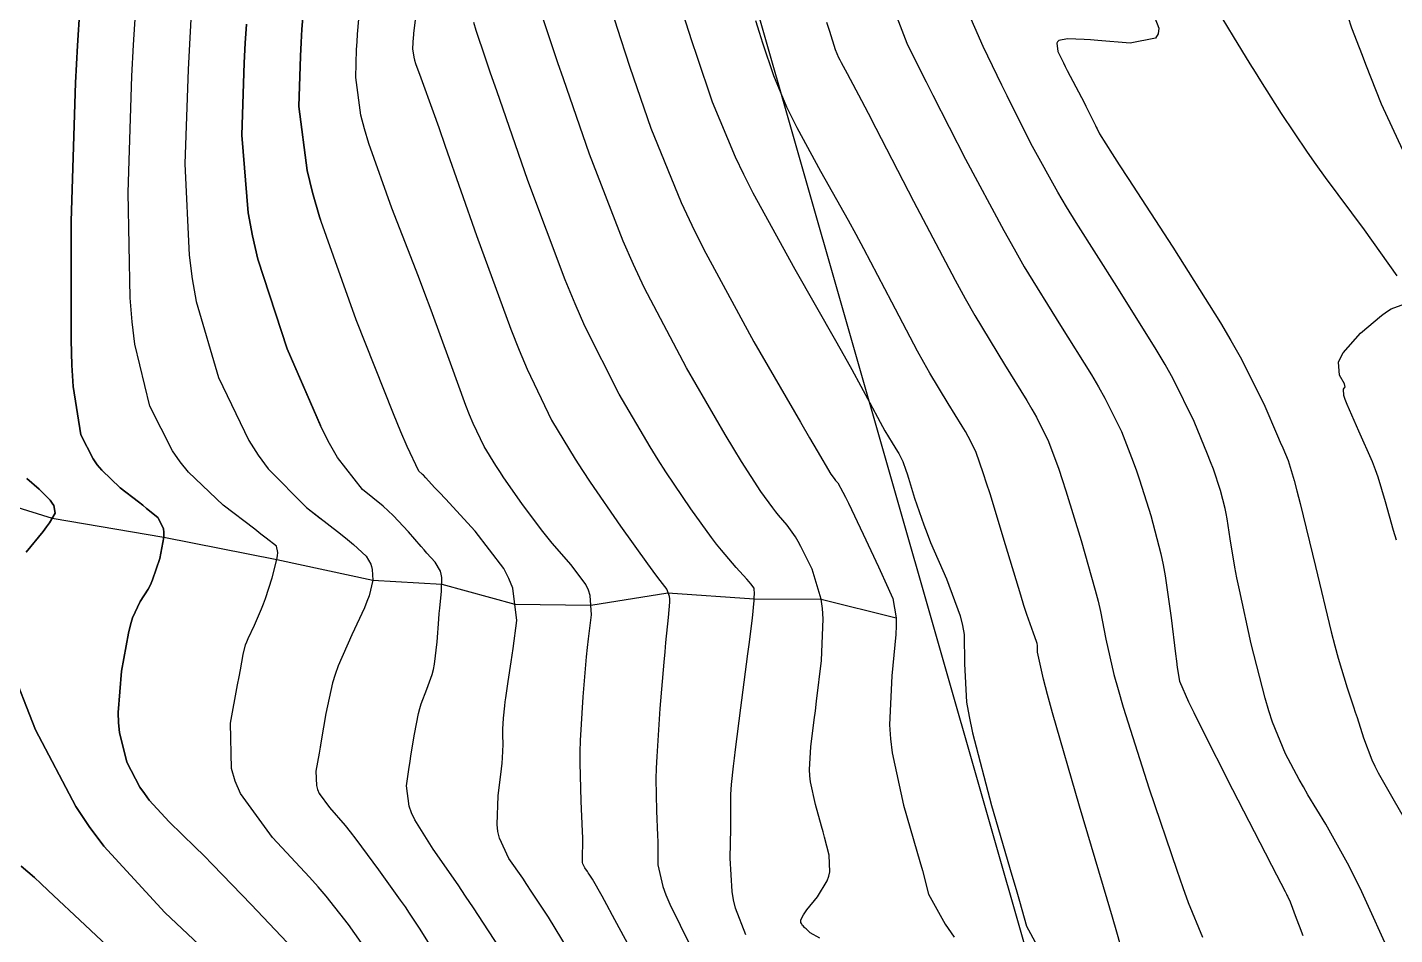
# Model space of a CAD drawing. Header units: metres. Extents: x 837117 to 838479, y 1189012 to 1191015.
# Drawn here: x 837861.2 to 837925.2, y 1189838.2 to 1189880.6 of the extents above; entities that cross this region are included whole.
import ezdxf

# ---------------------------------------------------------------- set-up
doc = ezdxf.new("R2010")
doc.units = ezdxf.units.M
doc.header["$LTSCALE"] = 0.3
for name, color, linetype in [('COTAS 10', 1, 'Continuous'), ('COTAS INT', 252, 'Continuous'), ('DRENAJE', 5, 'Continuous'), ('VIA1', 50, 'Continuous')]:
    doc.layers.add(name, color=color, linetype=linetype)

msp = doc.modelspace()

# ---------------------------------------------------------------- linework, layer by layer
at = {"layer": 'COTAS 10'}
for points in [[(837874.923, 1189888.6), (837874.818, 1189887.745), (837874.681, 1189886.607), (837874.56, 1189885.576), (837874.243, 1189882.738), (837874.058, 1189880.542), (837874.019, 1189879.916), (837873.986, 1189879.282), (837873.908, 1189876.927), (837874.293, 1189873.929), (837874.551, 1189872.89), (837874.874, 1189871.761), (837874.923, 1189871.622)], [(837886.543, 1189837.428), (837885.596, 1189838.979), (837884.799, 1189840.196), (837884.595, 1189840.501), (837884.398, 1189840.791), (837883.748, 1189841.719), (837883.304, 1189842.677), (837883.237, 1189842.986), (837883.194, 1189843.313), (837883.242, 1189844.65), (837883.403, 1189845.908), (837883.432, 1189846.185), (837883.453, 1189846.431), (837883.474, 1189847.06), (837883.463, 1189847.508), (837883.464, 1189847.639), (837883.468, 1189847.774), (837883.497, 1189848.285), (837883.557, 1189848.871), (837883.58, 1189849.053), (837883.605, 1189849.243), (837883.718, 1189849.999), (837883.86, 1189850.931), (837883.902, 1189851.232), (837883.947, 1189851.553), (837884.121, 1189852.865), (837883.934, 1189854.379), (837883.751, 1189854.826), (837883.511, 1189855.286), (837882.169, 1189857.046), (837880.772, 1189858.548), (837880.497, 1189858.845), (837880.271, 1189859.09), (837879.855, 1189859.544), (837879.745, 1189859.662), (837879.71, 1189859.694), (837879.673, 1189859.727), (837879.527, 1189859.847), (837878.98, 1189861.005), (837878.691, 1189861.693), (837878.343, 1189862.541), (837876.589, 1189866.927), (837874.874, 1189871.761), (837874.551, 1189872.89), (837874.293, 1189873.929), (837873.908, 1189876.927), (837873.986, 1189879.282), (837874.019, 1189879.916), (837874.058, 1189880.542), (837874.243, 1189882.738)], [(837888.409, 1189881.846), (837888.984, 1189880.056), (837889.189, 1189879.439), (837889.415, 1189878.769), (837890.398, 1189875.91), (837891.816, 1189872.429), (837892.316, 1189871.366), (837892.863, 1189870.26), (837895.224, 1189865.91), (837897.4, 1189862.144), (837897.829, 1189861.405), (837898.182, 1189860.799), (837898.834, 1189859.711), (837898.981, 1189859.51), (837899.017, 1189859.463), (837899.051, 1189859.42), (837899.156, 1189859.297), (837899.392, 1189858.87), (837899.509, 1189858.636), (837899.648, 1189858.352), (837900.334, 1189856.907), (837901.055, 1189855.366), (837901.216, 1189855.022), (837901.36, 1189854.713), (837901.737, 1189853.893), (837901.891, 1189852.981), (837901.894, 1189852.614), (837901.879, 1189852.197), (837901.683, 1189850.275), (837901.579, 1189847.98), (837901.622, 1189847.327), (837901.697, 1189846.666), (837902.229, 1189844.218), (837902.858, 1189842.06), (837902.994, 1189841.582), (837903.113, 1189841.157), (837903.405, 1189840.052), (837904.183, 1189838.651), (837904.608, 1189838.038)], [(837925.092, 1189837.101), (837923.699, 1189840.153), (837923.356, 1189840.858), (837923.031, 1189841.504), (837922.013, 1189843.329), (837921.176, 1189844.704), (837920.965, 1189845.065), (837920.764, 1189845.417), (837920.116, 1189846.618), (837919.513, 1189848.105), (837919.341, 1189848.638), (837919.166, 1189849.223), (837918.517, 1189851.774), (837917.961, 1189854.288), (837917.846, 1189854.85), (837917.747, 1189855.353), (837917.53, 1189856.686), (837917.395, 1189857.613), (837917.349, 1189857.861), (837917.298, 1189858.104), (837917.08, 1189858.951), (837916.743, 1189859.944), (837916.617, 1189860.28), (837916.477, 1189860.642), (837915.851, 1189862.168), (837914.856, 1189864.173), (837914.483, 1189864.836), (837914.067, 1189865.546), (837912.216, 1189868.501), (837910.317, 1189871.49), (837909.872, 1189872.222), (837909.462, 1189872.911), (837908.274, 1189875.054), (837907.337, 1189876.908), (837907.085, 1189877.415), (837906.837, 1189877.921), (837905.968, 1189879.725), (837905.181, 1189881.514)], [(837861.177, 1189859.5), (837861.744, 1189859.013), (837862.269, 1189858.486), (837862.361, 1189858.359), (837862.431, 1189858.242), (837862.492, 1189857.888), (837862.231, 1189857.426), (837862.097, 1189857.241), (837861.936, 1189857.03), (837861.135, 1189856.062)], [(837861.135, 1189856.062), (837861.936, 1189857.03), (837862.097, 1189857.241), (837862.231, 1189857.426), (837862.492, 1189857.888), (837862.431, 1189858.242), (837862.361, 1189858.359), (837862.269, 1189858.486), (837861.744, 1189859.013), (837861.177, 1189859.5)], [(837860.343, 1189850.898), (837861.579, 1189847.735), (837863.461, 1189844.153), (837864.093, 1189843.215), (837864.774, 1189842.299), (837867.633, 1189839.184), (837870.304, 1189836.675)], [(837870.304, 1189836.675), (837867.633, 1189839.184), (837864.774, 1189842.299), (837864.093, 1189843.215), (837863.461, 1189844.153), (837861.579, 1189847.735), (837860.343, 1189850.898)]]:
    msp.add_lwpolyline(points, dxfattribs=at)
at = {"layer": 'COTAS INT'}
for points in [[(837891.506, 1189882.526), (837892.147, 1189880.496), (837892.336, 1189879.916), (837892.531, 1189879.327), (837893.277, 1189877.137), (837894.344, 1189874.571), (837894.74, 1189873.746), (837895.181, 1189872.872), (837897.137, 1189869.301), (837899.041, 1189865.972), (837899.449, 1189865.251), (837899.805, 1189864.616), (837900.66, 1189863.044), (837901.133, 1189862.146), (837901.249, 1189861.935), (837901.358, 1189861.742), (837901.696, 1189861.18), (837901.953, 1189860.77), (837902.011, 1189860.671), (837902.063, 1189860.579), (837902.201, 1189860.301), (837902.346, 1189859.895), (837902.402, 1189859.722), (837902.464, 1189859.523), (837902.748, 1189858.586), (837903.178, 1189857.333), (837903.332, 1189856.935), (837903.502, 1189856.514), (837904.243, 1189854.807), (837904.885, 1189853.07), (837904.993, 1189852.63), (837905.07, 1189852.207), (837905.095, 1189850.829), (837905.183, 1189849.043), (837905.299, 1189848.364), (837905.456, 1189847.604), (837906.355, 1189844.194), (837907.311, 1189840.936), (837907.503, 1189840.273), (837907.665, 1189839.713), (837907.986, 1189838.553), (837908.479, 1189837.665)], [(837873.37, 1189837.782), (837871.683, 1189839.572), (837869.889, 1189841.417), (837869.457, 1189841.852), (837869.054, 1189842.255), (837867.833, 1189843.437), (837866.899, 1189844.455), (837866.677, 1189844.754), (837866.47, 1189845.06), (837865.856, 1189846.23), (837865.505, 1189847.624), (837865.465, 1189848.072), (837865.45, 1189848.547), (837865.601, 1189850.486), (837865.927, 1189852.273), (837866.022, 1189852.652), (837866.119, 1189852.981), (837866.486, 1189853.75), (837866.857, 1189854.328), (837866.957, 1189854.536), (837867.055, 1189854.766), (837867.399, 1189855.768), (837867.588, 1189856.754), (837867.589, 1189856.973), (837867.567, 1189857.168), (837867.301, 1189857.678), (837866.78, 1189858.108), (837866.598, 1189858.253), (837866.399, 1189858.409), (837865.544, 1189859.067), (837864.677, 1189859.892), (837864.47, 1189860.153), (837864.278, 1189860.43), (837863.704, 1189861.547), (837863.343, 1189863.817), (837863.284, 1189864.82), (837863.243, 1189865.986), (837863.244, 1189871.547), (837863.457, 1189878.026), (837863.55, 1189879.77), (837863.657, 1189881.492)], [(837863.657, 1189881.492), (837863.55, 1189879.77), (837863.457, 1189878.026), (837863.244, 1189871.547), (837863.243, 1189865.986), (837863.284, 1189864.82), (837863.343, 1189863.817), (837863.704, 1189861.547), (837864.278, 1189860.43), (837864.47, 1189860.153), (837864.677, 1189859.892), (837865.544, 1189859.067), (837866.399, 1189858.409), (837866.598, 1189858.253), (837866.78, 1189858.108), (837867.301, 1189857.678), (837867.567, 1189857.168), (837867.589, 1189856.973), (837867.588, 1189856.754), (837867.399, 1189855.768), (837867.055, 1189854.766), (837866.957, 1189854.536), (837866.857, 1189854.328), (837866.486, 1189853.75), (837866.119, 1189852.981), (837866.022, 1189852.652), (837865.927, 1189852.273), (837865.601, 1189850.486), (837865.45, 1189848.547), (837865.465, 1189848.072), (837865.505, 1189847.624), (837865.856, 1189846.23), (837866.47, 1189845.06), (837866.677, 1189844.754), (837866.899, 1189844.455), (837867.833, 1189843.437), (837869.054, 1189842.255), (837869.457, 1189841.852), (837869.889, 1189841.417), (837871.683, 1189839.572), (837873.37, 1189837.782)], [(837889.934, 1189836.594), (837888.605, 1189839.053), (837888.337, 1189839.544), (837888.113, 1189839.953), (837887.664, 1189840.747), (837887.507, 1189840.986), (837887.467, 1189841.046), (837887.428, 1189841.103), (837887.3, 1189841.286), (837887.212, 1189841.475), (837887.199, 1189841.535), (837887.191, 1189841.6), (837887.2, 1189841.863), (837887.214, 1189842.427), (837887.208, 1189842.682), (837887.198, 1189842.979), (837887.128, 1189844.405), (837887.082, 1189846.19), (837887.088, 1189846.712), (837887.102, 1189847.248), (837887.22, 1189849.286), (837887.384, 1189851.165), (837887.428, 1189851.6), (837887.471, 1189851.998), (837887.62, 1189853.13), (837887.562, 1189854.031), (837887.475, 1189854.284), (837887.356, 1189854.538), (837886.672, 1189855.469), (837885.778, 1189856.481), (837885.527, 1189856.786), (837885.275, 1189857.102), (837884.355, 1189858.335), (837883.519, 1189859.538), (837883.321, 1189859.835), (837883.137, 1189860.117), (837882.59, 1189861.006), (837882.071, 1189862.082), (837881.904, 1189862.482), (837881.728, 1189862.927), (837881.006, 1189864.901), (837880.107, 1189867.392), (837879.819, 1189868.163), (837879.514, 1189868.968), (837878.272, 1189872.167), (837877.188, 1189875.188), (837876.983, 1189875.881), (837876.82, 1189876.512), (837876.574, 1189878.272), (837876.618, 1189879.596), (837876.637, 1189879.953), (837876.659, 1189880.305), (837876.763, 1189881.54)], [(837913.625, 1189882.058), (837914.197, 1189880.586), (837914.156, 1189880.319), (837914.028, 1189880.113), (837912.846, 1189879.879), (837911.333, 1189880.012), (837910.997, 1189880.037), (837910.696, 1189880.059), (837909.909, 1189880.096), (837909.504, 1189880.009), (837909.445, 1189879.952), (837909.408, 1189879.881), (837909.466, 1189879.503), (837909.72, 1189878.962), (837909.806, 1189878.788), (837909.9, 1189878.603), (837910.297, 1189877.846), (837910.686, 1189877.113), (837910.774, 1189876.943), (837910.854, 1189876.788), (837911.073, 1189876.347), (837911.225, 1189876.029), (837911.262, 1189875.951), (837911.299, 1189875.878), (837911.413, 1189875.649), (837912.002, 1189874.711), (837912.337, 1189874.191), (837912.746, 1189873.558), (837914.846, 1189870.332), (837917.072, 1189866.796), (837917.562, 1189865.968), (837917.997, 1189865.205), (837919.109, 1189862.998), (837919.743, 1189861.51), (837919.875, 1189861.2), (837919.99, 1189860.936), (837920.249, 1189860.352), (837920.528, 1189859.412), (837920.655, 1189858.923), (837920.804, 1189858.335), (837921.52, 1189855.385), (837922.268, 1189852.324), (837922.438, 1189851.667), (837922.59, 1189851.092), (837923.005, 1189849.7), (837923.31, 1189848.823), (837923.393, 1189848.572), (837923.476, 1189848.317), (837923.771, 1189847.368), (837924.161, 1189846.341), (837924.303, 1189846.037), (837924.46, 1189845.725), (837925.15, 1189844.526), (837925.92, 1189843.206)], [(837925.348, 1189868.999), (837923.825, 1189871.146), (837921.995, 1189873.598), (837921.557, 1189874.204), (837921.15, 1189874.78), (837919.93, 1189876.595), (837918.963, 1189878.129), (837918.714, 1189878.526), (837918.475, 1189878.912), (837917.68, 1189880.205), (837916.888, 1189881.516)], [(837874.923, 1189840.267), (837874.819, 1189840.388), (837874.416, 1189840.843), (837872.678, 1189842.708), (837871.185, 1189844.766), (837870.935, 1189845.344), (837870.756, 1189845.924), (837870.703, 1189848.05), (837871.044, 1189849.851), (837871.114, 1189850.227), (837871.174, 1189850.55), (837871.302, 1189851.274), (837871.419, 1189851.714), (837871.471, 1189851.858), (837871.532, 1189852.011), (837871.826, 1189852.645), (837872.167, 1189853.407), (837872.258, 1189853.642), (837872.348, 1189853.887), (837872.662, 1189854.855), (837872.877, 1189855.713), (837872.905, 1189855.888), (837872.919, 1189856.036), (837872.857, 1189856.344), (837872.383, 1189856.717), (837872.138, 1189856.905), (837871.843, 1189857.131), (837870.366, 1189858.256), (837868.743, 1189859.798), (837868.357, 1189860.287), (837867.997, 1189860.803), (837866.925, 1189862.892), (837866.226, 1189865.803), (837866.101, 1189866.838), (837866.005, 1189867.971), (837865.91, 1189872.892), (837866.089, 1189878.34), (837866.167, 1189879.806), (837866.258, 1189881.254)], [(837877.123, 1189837.357), (837876.244, 1189838.628), (837875.189, 1189839.959), (837874.819, 1189840.388), (837874.416, 1189840.843), (837872.678, 1189842.708), (837871.185, 1189844.766), (837870.935, 1189845.344), (837870.756, 1189845.924), (837870.703, 1189848.05), (837871.044, 1189849.851), (837871.114, 1189850.227), (837871.174, 1189850.55), (837871.302, 1189851.274), (837871.419, 1189851.714), (837871.471, 1189851.858), (837871.532, 1189852.011), (837871.826, 1189852.645), (837872.167, 1189853.407), (837872.258, 1189853.642), (837872.348, 1189853.887), (837872.662, 1189854.855), (837872.877, 1189855.713), (837872.905, 1189855.888), (837872.919, 1189856.036), (837872.857, 1189856.344), (837872.383, 1189856.717), (837872.138, 1189856.905), (837871.843, 1189857.131), (837870.366, 1189858.256), (837868.743, 1189859.798), (837868.357, 1189860.287), (837867.997, 1189860.803), (837866.925, 1189862.892), (837866.226, 1189865.803), (837866.101, 1189866.838), (837866.005, 1189867.971), (837865.91, 1189872.892), (837866.089, 1189878.34), (837866.167, 1189879.806), (837866.258, 1189881.254)], [(837868.858, 1189881.017), (837868.785, 1189879.843), (837868.722, 1189878.654), (837868.576, 1189874.237), (837868.768, 1189869.957), (837868.917, 1189868.855), (837869.109, 1189867.789), (837870.147, 1189864.237), (837871.576, 1189861.284), (837872.013, 1189860.595), (837872.469, 1189859.962), (837874.267, 1189858.143), (837875.862, 1189856.909), (837876.19, 1189856.646), (837876.469, 1189856.416), (837877.066, 1189855.869), (837877.282, 1189855.498), (837877.319, 1189855.38), (837877.348, 1189855.254), (837877.371, 1189854.744), (837877.198, 1189854.013), (837877.102, 1189853.749), (837876.985, 1189853.458), (837876.39, 1189852.181), (837875.759, 1189850.735), (837875.619, 1189850.336), (837875.494, 1189849.938), (837875.17, 1189848.508), (837874.963, 1189847.228), (837874.912, 1189846.924), (837874.864, 1189846.643), (837874.714, 1189845.812), (837874.732, 1189845.132), (837874.789, 1189844.947), (837874.869, 1189844.762), (837875.346, 1189844.104), (837876.08, 1189843.261), (837876.321, 1189842.959), (837876.579, 1189842.628), (837877.649, 1189841.187), (837878.661, 1189839.767), (837878.883, 1189839.449), (837879.079, 1189839.164), (837879.577, 1189838.406), (837880.171, 1189837.46)], [(837868.858, 1189881.017), (837868.785, 1189879.843), (837868.722, 1189878.654), (837868.576, 1189874.237), (837868.768, 1189869.957), (837868.917, 1189868.855), (837869.109, 1189867.789), (837870.147, 1189864.237), (837871.576, 1189861.284), (837872.013, 1189860.595), (837872.469, 1189859.962), (837874.267, 1189858.143), (837874.923, 1189857.635)], [(837879.356, 1189880.974), (837879.282, 1189880.342), (837879.259, 1189880.068), (837879.254, 1189879.99), (837879.25, 1189879.91), (837879.24, 1189879.617), (837879.295, 1189879.226), (837879.331, 1189879.087), (837879.376, 1189878.933), (837879.617, 1189878.263), (837880.2, 1189876.668), (837880.462, 1189875.931), (837880.767, 1189875.067), (837882.232, 1189870.878), (837883.834, 1189866.496), (837884.227, 1189865.509), (837884.597, 1189864.621), (837885.749, 1189862.232), (837886.856, 1189860.408), (837887.198, 1189859.876), (837887.556, 1189859.332), (837888.977, 1189857.272), (837890.234, 1189855.517), (837890.489, 1189855.166), (837890.703, 1189854.874), (837891.139, 1189854.307), (837891.255, 1189853.994), (837891.267, 1189853.862), (837891.271, 1189853.71), (837891.215, 1189852.997), (837891.087, 1189851.832), (837891.045, 1189851.395), (837891.001, 1189850.908), (837890.818, 1189848.738), (837890.672, 1189846.485), (837890.65, 1189845.947), (837890.637, 1189845.446), (837890.656, 1189843.944), (837890.71, 1189842.79), (837890.719, 1189842.508), (837890.726, 1189842.243), (837890.726, 1189841.421), (837890.951, 1189840.402), (837891.099, 1189840.012), (837891.284, 1189839.576), (837892.262, 1189837.613)], [(837879.356, 1189880.974), (837879.282, 1189880.342), (837879.259, 1189880.068), (837879.254, 1189879.99), (837879.25, 1189879.91), (837879.24, 1189879.617), (837879.295, 1189879.226), (837879.331, 1189879.087), (837879.376, 1189878.933), (837879.617, 1189878.263), (837880.2, 1189876.668), (837880.462, 1189875.931), (837880.767, 1189875.067), (837882.232, 1189870.878), (837883.834, 1189866.496), (837884.227, 1189865.509), (837884.597, 1189864.621), (837885.749, 1189862.232), (837886.856, 1189860.408), (837887.198, 1189859.876), (837887.556, 1189859.332), (837888.977, 1189857.272), (837890.234, 1189855.517), (837890.489, 1189855.166), (837890.703, 1189854.874), (837891.139, 1189854.307), (837891.255, 1189853.994), (837891.267, 1189853.862), (837891.271, 1189853.71), (837891.215, 1189852.997), (837891.087, 1189851.832), (837891.045, 1189851.395), (837891.001, 1189850.908), (837890.818, 1189848.738), (837890.672, 1189846.485), (837890.65, 1189845.947), (837890.637, 1189845.446), (837890.656, 1189843.944), (837890.71, 1189842.79), (837890.719, 1189842.508), (837890.726, 1189842.243), (837890.726, 1189841.421), (837890.951, 1189840.402), (837891.099, 1189840.012), (837891.284, 1189839.576), (837892.262, 1189837.613)], [(837894.854, 1189838.141), (837894.362, 1189839.396), (837894.271, 1189839.778), (837894.201, 1189840.176), (837894.111, 1189841.74), (837894.14, 1189843.128), (837894.145, 1189843.415), (837894.147, 1189843.66), (837894.143, 1189844.195), (837894.139, 1189844.505), (837894.142, 1189844.608), (837894.147, 1189844.719), (837894.177, 1189845.184), (837894.269, 1189846.048), (837894.313, 1189846.411), (837894.365, 1189846.827), (837894.617, 1189848.776), (837894.884, 1189850.818), (837894.945, 1189851.293), (837895, 1189851.729), (837895.151, 1189852.976), (837895.233, 1189853.793), (837895.244, 1189853.957), (837895.251, 1189854.095), (837895.235, 1189854.371), (837895.078, 1189854.58), (837894.996, 1189854.676), (837894.897, 1189854.789), (837894.4, 1189855.335), (837893.704, 1189856.154), (837893.479, 1189856.44), (837893.24, 1189856.751), (837892.263, 1189858.085), (837891.098, 1189859.821), (837890.742, 1189860.386), (837890.371, 1189860.986), (837888.907, 1189863.458), (837887.304, 1189866.639), (837886.845, 1189867.687), (837886.379, 1189868.807), (837884.64, 1189873.458), (837883.183, 1189877.653), (837882.895, 1189878.486), (837882.657, 1189879.177), (837882.214, 1189880.486), (837882.108, 1189880.854)], [(837898.311, 1189837.985), (837897.852, 1189838.241), (837897.669, 1189838.419), (837897.631, 1189838.456), (837897.598, 1189838.488), (837897.525, 1189838.562), (837897.49, 1189838.602), (837897.481, 1189838.614), (837897.473, 1189838.625), (837897.446, 1189838.669), (837897.428, 1189838.724), (837897.424, 1189838.743), (837897.422, 1189838.763), (837897.419, 1189838.851), (837897.541, 1189839.075), (837897.617, 1189839.181), (837897.711, 1189839.307), (837898.205, 1189839.923), (837898.661, 1189840.674), (837898.732, 1189840.885), (837898.779, 1189841.098), (837898.746, 1189841.878), (837898.532, 1189842.721), (837898.464, 1189842.973), (837898.392, 1189843.233), (837898.103, 1189844.242), (837897.879, 1189845.302), (837897.849, 1189845.595), (837897.833, 1189845.888), (837897.888, 1189846.942), (837898.052, 1189848.204), (837898.104, 1189848.627), (837898.16, 1189849.082), (837898.384, 1189850.993), (837898.467, 1189852.938), (837898.433, 1189853.415), (837898.374, 1189853.865), (837897.959, 1189855.268), (837897.427, 1189856.329), (837897.296, 1189856.564), (837897.171, 1189856.773), (837896.778, 1189857.316), (837896.377, 1189857.787), (837896.248, 1189857.951), (837896.111, 1189858.13), (837895.548, 1189858.898), (837894.64, 1189860.31), (837894.285, 1189860.896), (837893.885, 1189861.565), (837892.066, 1189864.684), (837890.083, 1189868.45), (837889.58, 1189869.526), (837889.097, 1189870.618), (837887.519, 1189874.684), (837886.299, 1189878.211), (837886.042, 1189878.963), (837885.821, 1189879.617), (837885.312, 1189881.166)], [(837912.566, 1189837.054), (837912.216, 1189838.27), (837912.013, 1189838.964), (837911.764, 1189839.813), (837910.481, 1189844.17), (837909.215, 1189848.542), (837908.976, 1189849.4), (837908.787, 1189850.106), (837908.507, 1189851.382), (837908.502, 1189851.688), (837908.485, 1189851.782), (837908.461, 1189851.879), (837908.318, 1189852.265), (837908.004, 1189853.148), (837907.872, 1189853.559), (837907.72, 1189854.043), (837907.009, 1189856.395), (837906.285, 1189858.783), (837906.125, 1189859.291), (837905.982, 1189859.731), (837905.613, 1189860.768), (837905.261, 1189861.478), (837905.129, 1189861.713), (837904.982, 1189861.964), (837904.326, 1189863.011), (837903.462, 1189864.442), (837903.184, 1189864.936), (837902.889, 1189865.473), (837901.682, 1189867.763), (837900.372, 1189870.263), (837900.011, 1189870.932), (837899.652, 1189871.59), (837898.363, 1189873.883), (837897.245, 1189875.925), (837896.993, 1189876.424), (837896.766, 1189876.896), (837896.156, 1189878.363), (837895.647, 1189879.886), (837895.483, 1189880.392), (837895.31, 1189880.936)], [(837898.63, 1189880.869), (837898.763, 1189880.444), (837899.035, 1189879.589), (837899.188, 1189879.221), (837899.245, 1189879.103), (837899.309, 1189878.977), (837899.589, 1189878.465), (837900.263, 1189877.208), (837900.573, 1189876.613), (837900.938, 1189875.91), (837902.705, 1189872.482), (837904.645, 1189868.799), (837905.12, 1189867.937), (837905.567, 1189867.143), (837906.956, 1189864.841), (837908.01, 1189863.158), (837908.247, 1189862.754), (837908.459, 1189862.376), (837909.026, 1189861.235), (837909.51, 1189859.937), (837909.67, 1189859.461), (837909.841, 1189858.934), (837910.556, 1189856.608), (837911.212, 1189854.283), (837911.347, 1189853.757), (837911.461, 1189853.281), (837911.703, 1189851.988), (837912.082, 1189850.329), (837912.282, 1189849.623), (837912.523, 1189848.81), (837913.74, 1189844.985), (837915.026, 1189841.167), (837915.311, 1189840.359), (837915.565, 1189839.66), (837916.228, 1189838.034)], [(837901.916, 1189881.103), (837902.384, 1189879.89), (837903.011, 1189878.623), (837903.287, 1189878.076), (837903.608, 1189877.445), (837905.135, 1189874.459), (837906.923, 1189871.111), (837907.407, 1189870.252), (837907.888, 1189869.422), (837909.586, 1189866.671), (837911.039, 1189864.352), (837911.365, 1189863.795), (837911.657, 1189863.274), (837912.438, 1189861.702), (837912.993, 1189860.289), (837913.144, 1189859.87), (837913.292, 1189859.439), (837913.818, 1189857.78), (837914.278, 1189855.986), (837914.386, 1189855.47), (837914.485, 1189854.946), (837914.77, 1189852.983), (837914.968, 1189851.3), (837915.012, 1189850.952), (837915.051, 1189850.656), (837915.154, 1189850.012), (837915.579, 1189849.046), (837915.822, 1189848.546), (837916.119, 1189847.946), (837917.645, 1189844.942), (837919.166, 1189841.984), (837919.46, 1189841.413), (837919.699, 1189840.95), (837920.105, 1189840.174), (837920.169, 1189840.054), (837920.192, 1189840.006), (837920.218, 1189839.95), (837920.334, 1189839.692), (837920.629, 1189838.932), (837920.768, 1189838.559), (837920.932, 1189838.116)], [(837923.039, 1189881.14), (837923.218, 1189880.608), (837923.569, 1189879.684), (837923.709, 1189879.32), (837923.869, 1189878.91), (837924.603, 1189877.041), (837925.604, 1189874.9)], [(837883.529, 1189837.211), (837882.092, 1189839.407), (837881.724, 1189839.955), (837881.369, 1189840.478), (837880.197, 1189842.153), (837879.346, 1189843.525), (837879.194, 1189843.858), (837879.077, 1189844.17), (837878.958, 1189845.126), (837879.084, 1189845.995), (837879.123, 1189846.253), (837879.163, 1189846.518), (837879.322, 1189847.537), (837879.515, 1189848.509), (837879.576, 1189848.744), (837879.642, 1189848.965), (837879.91, 1189849.64), (837880.16, 1189850.333), (837880.214, 1189850.565), (837880.262, 1189850.814), (837880.383, 1189851.858), (837880.464, 1189852.927), (837880.488, 1189853.192), (837880.511, 1189853.443), (837880.6, 1189854.237), (837880.609, 1189854.872), (837880.583, 1189855.023), (837880.544, 1189855.164), (837880.299, 1189855.584), (837879.91, 1189856.015), (837879.78, 1189856.164), (837879.639, 1189856.325), (837879.052, 1189857.01), (837878.326, 1189857.781), (837878.098, 1189857.996), (837877.858, 1189858.211), (837876.897, 1189858.995), (837875.724, 1189860.484), (837875.352, 1189861.144), (837874.959, 1189861.912), (837873.368, 1189865.582), (837871.992, 1189869.775), (837871.734, 1189870.873), (837871.531, 1189871.943), (837871.242, 1189875.582), (837871.354, 1189878.968), (837871.402, 1189879.88), (837871.458, 1189880.78)], [(837871.458, 1189880.78), (837871.402, 1189879.88), (837871.354, 1189878.968), (837871.242, 1189875.582), (837871.531, 1189871.943), (837871.734, 1189870.873), (837871.992, 1189869.775), (837873.368, 1189865.582), (837874.923, 1189861.994)], [(837925.329, 1189856.617), (837925.183, 1189857.08), (837924.809, 1189858.41), (837924.462, 1189859.566), (837924.334, 1189859.919), (837924.191, 1189860.286), (837923.556, 1189861.729), (837923.004, 1189862.964), (837922.913, 1189863.2), (837922.85, 1189863.391), (837922.845, 1189863.695), (837922.92, 1189863.797), (837922.907, 1189863.861), (837922.879, 1189863.939), (837922.654, 1189864.349), (837922.609, 1189864.959), (837922.694, 1189865.163), (837922.821, 1189865.383), (837923.635, 1189866.308), (837924.618, 1189867.144), (837924.852, 1189867.308), (837925.07, 1189867.443), (837925.719, 1189867.686)], [(837874.923, 1189846.992), (837874.912, 1189846.924), (837874.864, 1189846.643), (837874.714, 1189845.812), (837874.732, 1189845.132), (837874.789, 1189844.947), (837874.869, 1189844.762), (837874.923, 1189844.687)], [(837865.969, 1189836.662), (837863.907, 1189838.601), (837862.177, 1189840.223), (837861.824, 1189840.548), (837861.526, 1189840.821), (837860.907, 1189841.36)], [(837860.907, 1189841.36), (837861.526, 1189840.821), (837861.824, 1189840.548), (837862.177, 1189840.223), (837863.907, 1189838.601), (837865.969, 1189836.662)]]:
    msp.add_lwpolyline(points, dxfattribs=at)
at = {"layer": 'DRENAJE'}
for p, q in [((837856.801, 1189859.352), (837862.362, 1189857.657)), ((837862.362, 1189857.657), (837867.588, 1189856.754)), ((837867.588, 1189856.754), (837872.877, 1189855.713)), ((837872.877, 1189855.713), (837877.371, 1189854.744)), ((837877.371, 1189854.744), (837880.605, 1189854.555)), ((837880.605, 1189854.555), (837884.027, 1189853.622)), ((837887.591, 1189853.58), (837891.197, 1189854.15)), ((837891.197, 1189854.15), (837895.238, 1189853.875)), ((837884.027, 1189853.622), (837887.591, 1189853.58)), ((837895.238, 1189853.875), (837898.374, 1189853.865)), ((837898.374, 1189853.865), (837901.891, 1189852.981))]:
    msp.add_line(p, q, dxfattribs=at)
at = {"layer": 'VIA1'}
msp.add_line((837884.147, 1189920.704), (837946.721, 1189701.894), dxfattribs=at)

doc.saveas('drawing.dxf')
